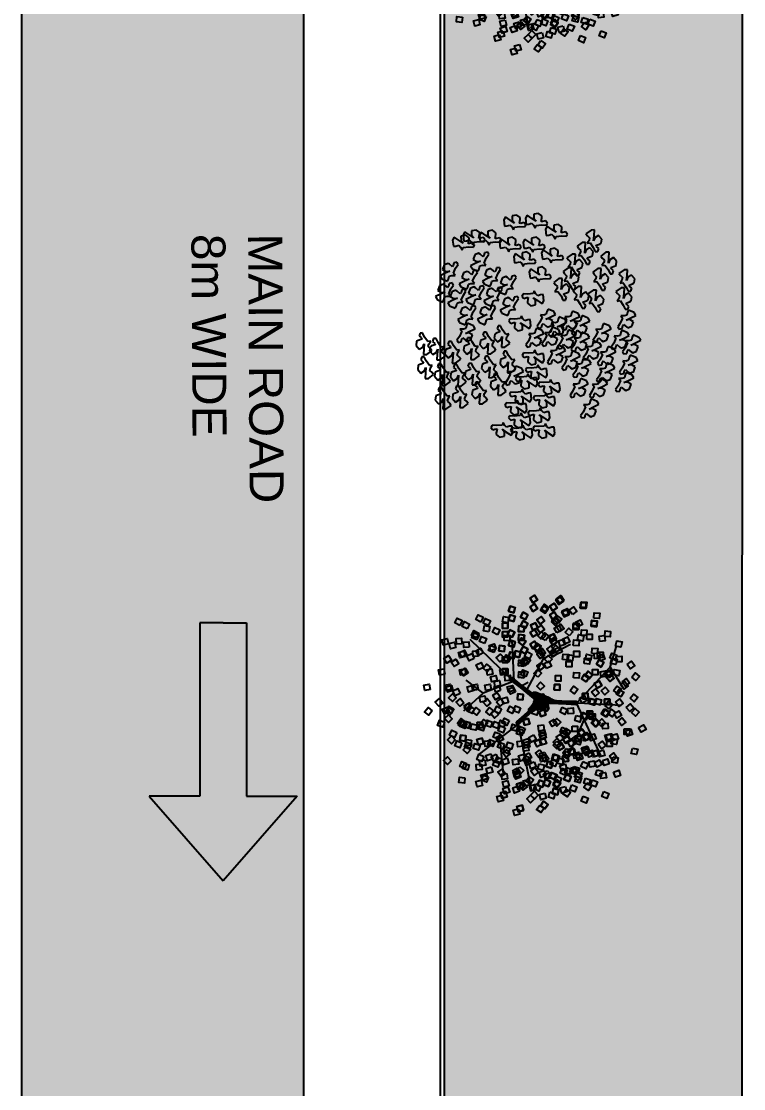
# Model space of a CAD drawing. Header units: inches. Extents: x -162 to 906, y 35 to 488.
# Drawn here: x 356.29 to 376.78, y 146.72 to 176.99 of the extents above; entities that cross this region are included whole.
import ezdxf

# ---------------------------------------------------------------- set-up
doc = ezdxf.new("R2010")
doc.units = ezdxf.units.IN
doc.header["$LTSCALE"] = 0.02
doc.header["$MEASUREMENT"] = 0
for name, color, linetype, true_color in [('FURN', 7, 'Continuous', 0xff4000), ('green bed', 7, 'Continuous', 0x145200), ('main rooad', 250, 'Continuous', 0x333333), ('PLANTS', 7, 'Continuous', 0x218500), ('ROADS', 7, 'Continuous', 0x595959), ('text', 7, 'Continuous', 0xd1d1d1), ('TREE', 7, 'Continuous', 0x00fa00), ('walls', 7, 'Continuous', 0x614d9d)]:
    doc.layers.add(name, color=color, linetype=linetype, true_color=true_color)
doc.styles.get("Standard").update_dxf_attribs({"font": 'arial.ttf'})

# ---------------------------------------------------------------- blocks, each defined once
blk = doc.blocks.new('3DLF-S')
at = {"color": 3}
blk.add_3dface([(0, 0), (-4, -4, -4), (0, -8, -8), (4, -4, -4)], dxfattribs=at)
blk = doc.blocks.new('3DLFS-S')
at = {"color": 92}
for p, rotation in [((-7.2, 0.2, 10.5), 338.5232090204596), ((-21.8, -8.2, -0.5), 330.9453959009229), ((11.5, -2.2, 8.5), 25.76932762433872), ((28, -11.6, 2.5), 29.93151184050779), ((-11.2, -21.8), 349.3803447238449), ((11, -25.7, 1), 29.93151184050779)]:
    blk.add_blockref('3DLF-S', p, dxfattribs=dict(at, rotation=rotation))
blk.add_blockref('3DLF-S', (-1.8, -11.4, 4.8), dxfattribs=at)
blk = doc.blocks.new('T48')
at = {"color": 10, "extrusion": (6.99446e-33, -1, -1.83772e-16)}
for p, q in [((-0.0984, 0.0995, 0.6032), (-0.0413, 0.3873, 0.7588)), ((-0.1789, 0.1693, 0.6646), (-0.164, 0.3196, 0.8033)), ((-0.0984, 0.0995, 0.5958), (-0.2688, 0.2307, 0.725)), ((0.1651, 0.0063, 0.4593), (0.3567, 0.0169, 0.5895))]:
    blk.add_line(p, q, dxfattribs=at)
at = {"color": 10}
for p, q in [((0.1566, 0.0063, 0.4614), (0.2635, 0.2371, 0.6022)), ((0.1916, 0.0783, 0.5027), (0.1238, 0.2318, 0.5027)), ((-0.2519, -0.036, 0.508), (-0.3387, 0.0423, 0.5387)), ((0.1598, 0.0063, 0.4614), (0.3059, -0.1503, 0.6022)), ((-0.254, -0.0381, 0.5122), (-0.3271, -0.0931, 0.6011)), ((-0.12, -0.0885, 0.417), (-0.2519, -0.036, 0.508)), ((-0.0624, -0.0466, 0.3387), (0.0148, -0.1905, 0.3598)), ((-0.1168, -0.0885, 0.417), (-0.1253, -0.2699, 0.5122)), ((0.3059, -0.1503, 0.6022), (0.3641, -0.0582, 0.653)), ((-0.3111, -0.2741, 0.6445), (-0.1333, -0.1027, 0.4233)), ((0.3059, -0.1503, 0.6022), (0.3344, -0.2434, 0.6382)), ((0.0148, -0.1905, 0.3598), (0.0011, -0.2275, 0.4117)), ((0.0148, -0.1905, 0.3598), (0.1323, -0.2519, 0.3598))]:
    blk.add_line(p, q, dxfattribs=at)
at = {"color": 10, "extrusion": (1, 0, 0)}
blk.add_line((-0.0544, -0.0836, 0.4307), (-0.0929, -0.0624, 0.6985), dxfattribs=at)
at = {"color": 10}
blk.add_lwpolyline([(0.0317, 0.0392, -0.117832), (0.0349, 0.0351, -0.109862), (0.036, 0.0296, -0.036437), (0.0354, 0.0234, -0.034184), (0.0339, 0.0169, -0.070317), (0.0317, 0.0123, 0.121404), (0.0307, 0.0095, 0.105675), (0.0309, 0.0078, 0.10563), (0.0317, 0.0063, 0.11787), (0.034, 0.0048, 0.050289), (0.0402, 0.0032, 0.018663), (0.0459, 0.0025, 0.01497), (0.0529, 0.0021, 0.087147), (0.0578, 0.0029, -0.118281), (0.0614, 0.0032, -0.325615), (0.0642, 0.0004, -0.326103), (0.0624, -0.0032, -0.032273), (0.0591, -0.0046, 0.027106), (0.055, -0.0063, 0.002318), (0.0467, -0.0105, 0.008478), (0.0444, -0.0116, 0.036344), (0.042, -0.0132, -0.022039), (0.0381, -0.0159, -0.092744), (0.0318, -0.0183, 0.069203), (0.0233, -0.0212, 0.147866), (0.0177, -0.0264, -0.172152), (0.0127, -0.0307, -0.132721), (0.0065, -0.0313, 0.108842), (-0.0011, -0.0317, 0.053805), (-0.0066, -0.0339, -0.040641), (-0.0138, -0.037, -0.081395), (-0.0294, -0.0396, -0.221332), (-0.0349, -0.037, -0.079922), (-0.0366, -0.0342, -0.108313), (-0.037, -0.0317, -0.048517), (-0.0366, -0.0289, -0.02389), (-0.0349, -0.0233, -0.137674), (-0.0294, -0.0155, 0.264867), (-0.0275, -0.0106, 0.017693), (-0.028, -0.0077, 0.00755), (-0.0296, -0.0011, 0.004346), (-0.0318, 0.0072, 0.010497), (-0.0328, 0.0106, 0.070056), (-0.0345, 0.0141, 0.023562), (-0.0413, 0.0233, 0.090241), (-0.0474, 0.0285, -0.118501), (-0.0519, 0.0328, -0.08154), (-0.0529, 0.0353, -0.126697), (-0.0529, 0.037, -0.215241), (-0.0518, 0.0384, -0.116434), (-0.0487, 0.0392, -0.22855), (-0.0456, 0.0377, 0.214017), (-0.0423, 0.036, 0.07524), (-0.0392, 0.0363, 0.190759), (-0.0381, 0.037, 0.274563), (-0.038, 0.0385, -0.2385), (-0.0381, 0.0402, -0.087445), (-0.0371, 0.0416, -0.110244), (-0.036, 0.0423, -0.136741), (-0.0342, 0.0425, -0.06456), (-0.0307, 0.0413, -0.144236), (-0.0272, 0.038, 0.201708), (-0.0243, 0.036, 0.026586), (-0.0197, 0.0351, -0.015616), (-0.0116, 0.0339, -0.012911), (-0.0034, 0.0321, 0.016293), (0.0032, 0.0307, 0.100723), (0.0087, 0.0308, 0.063874), (0.0169, 0.0339, 0.158892), (0.0202, 0.0372, -0.171356), (0.0233, 0.0402, -0.140353), (0.0277, 0.0409, -0.14068)], format="xyb", close=True, dxfattribs=at)
blk.add_circle((0, 0, 0.0593), 0.0169, dxfattribs=at)
at = {"color": 10, "extrusion": (0.668965, 4.71754e-17, 0.743294)}
blk.add_circle((0.0067, 0.1929, 0.4486), 0.00635, dxfattribs=at)
at = {"color": 92, "xscale": 0.00423333291, "yscale": 0.00423333291, "zscale": 0.00423333291}
for p, rotation in [((-0.0512, 0.3634, 0.4773), 180), ((-0.0347, 0.3469, 0.5778), 180), ((0.2193, 0.2927, 0.6911), 127.0355451173859), ((-0.2751, 0.2492, 0.5313), 241.10908773184), ((-0.1257, 0.2737, 0.7715), 217.0355451173859), ((0.0646, 0.2942, 0.7715), 180), ((0.0532, 0.2187, 0.4392), 127.0355451173859), ((0.1697, 0.2419, 0.5345), 127.0355451173859), ((-0.2217, 0.214, 0.6223), 217.0355451173859), ((-0.0766, 0.2087, 0.5239), 217.0355451173859), ((-0.0983, 0.239, 0.6773), 180), ((0.0212, 0.2561, 0.581), 180), ((0.0782, 0.1863, 0.8901), 127.0355451173859), ((0.0824, 0.1895, 0.3736), 127.0355451173859), ((0.1019, 0.2041, 0.7334), 127.0355451173859), ((0.1566, 0.2654, 0.6181), 180), ((-0.0313, 0.1487, 0.9155), 217.0355451173859), ((-0.2004, 0.1285, 0.6773), 217.0355451173859), ((-0.056, 0.1294, 0.5408), 217.0355451173859), ((0.3278, 0.115, 0.6159), 116.7371100578059), ((-0.2706, 0.0643, 0.3937), 241.10908773184), ((0.0356, 0.06, 0.8699), 217.0355451173859), ((0.0646, 0.127, 0.8805), 180), ((0.0646, 0.1143, 0.3831), 180), ((0.1746, 0.1016, 0.8901), 90), ((0.1799, 0.1016, 0.3736), 90), ((0.2043, 0.1016, 0.7334), 90), ((-0.2856, 0.0738, 0.6742), 260.280514680602), ((0.2753, 0.0475, 0.4286), 105.1767250495332), ((-0.1363, 0.0536, 0.6773), 274.426310174705), ((0.0646, 0.0265, 0.8699), 180), ((0.1228, -0.0191, 0.6773), 105.1767250495332), ((-0.3807, 0.0017, 0.5165), 274.426310174705), ((-0.2887, 0.0017, 0.8181), 274.426310174705), ((-0.1701, 0.0017, 0.454), 274.426310174705), ((-0.1119, 0.0017, 0.9165), 274.426310174705), ((0.188, -0.0842, 0.6551), 105.1767250495332), ((0.24, -0.0892, 0.7673), 68.14117993214732), ((-0.0904, -0.066, 0.9165), 311.4618552920909), ((0.2855, -0.0824, 0.5175), 54.73338241883649), ((0.0168, -0.0972, 0.8329), 19.52835435071045), ((0.2622, -0.1654, 0.5673), 68.14117993214732), ((-0.2315, -0.1725, 0.8181), 311.4618552920909), ((-0.0451, -0.1141, 0.7705), 342.4928092333245), ((-0.305, -0.2279, 0.5165), 311.4618552920909), ((-0.2725, -0.2122, 0.6456), 311.4618552920909), ((-0.1488, -0.2181, 0.453), 294.8881552746311), ((-0.0451, -0.166, 0.9017), 342.4928092333245), ((0.0639, -0.1597, 0.9017), 19.52835435071045), ((0.0694, -0.1975, 0.4646), 28.35728449507812), ((-0.0635, -0.1995, 0.4646), 351.3217393776923), ((0.0977, -0.2045, 0.6371), 19.52835435071045), ((-0.0451, -0.2782, 0.6371), 342.4928092333245), ((0.1544, -0.2796, 0.7345), 19.52835435071045), ((-0.0451, -0.3163, 0.7345), 342.4928092333245), ((0.0947, -0.3242, 0.635), 19.52835435071045), ((0.0952, -0.3294, 0.508), 20.68147253157148)]:
    blk.add_blockref('3DLFS-S', p, dxfattribs=dict(at, rotation=rotation))
at = {"xscale": 0.00423333291, "yscale": 0.00423333291, "zscale": 0.00423333291}
for p, rotation in [((-0.0783, -0.0074, 0.9843), 319.1446237411043), ((0.0603, -0.0508, 0.9843), 46.3875157474432)]:
    blk.add_blockref('3DLF-S', p, dxfattribs=dict(at, rotation=rotation))
blk.add_blockref('3DLF-S', (0, -0.0508, 0.9843), dxfattribs=at)
at = {"color": 10}
mesh = blk.add_polymesh((2, 36), dxfattribs=dict(at, n_close=True))
for k, corner in enumerate([(-0.0046, 0.0044, 0.2678), (-0.0035, 0.0053, 0.2678), (-0.0022, 0.0061, 0.2678), (-0.0009, 0.0067, 0.2678), (0.0006, 0.007, 0.2678), (0.0021, 0.007, 0.2678), (0.0035, 0.0068, 0.2678), (0.0049, 0.0063, 0.2678), (0.0062, 0.0056, 0.2678), (0.0074, 0.0047, 0.2678), (0.0083, 0.0036, 0.2678), (0.0091, 0.0023, 0.2678), (0.0097, 0.0009, 0.2678), (0.0099, -0.0005, 0.2678), (0.01, -0.002, 0.2678), (0.0098, -0.0034, 0.2678), (0.0093, -0.0048, 0.2678), (0.0086, -0.0061, 0.2678), (0.0077, -0.0073, 0.2678), (0.0066, -0.0083, 0.2678), (0.0053, -0.009, 0.2678), (0.0039, -0.0096, 0.2678), (0.0025, -0.0099, 0.2678), (0.001, -0.0099, 0.2678), (-0.0004, -0.0097, 0.2678), (-0.0018, -0.0092, 0.2678), (-0.0031, -0.0085, 0.2678), (-0.0043, -0.0076, 0.2678), (-0.0053, -0.0065, 0.2678), (-0.006, -0.0052, 0.2678), (-0.0066, -0.0039, 0.2678), (-0.0069, -0.0024, 0.2678), (-0.0069, -0.0009, 0.2678), (-0.0067, 0.0005, 0.2678), (-0.0062, 0.0019, 0.2678), (-0.0055, 0.0032, 0.2678), (-0.0963, 0.0992, 0.5969), (-0.0957, 0.0985, 0.5976), (-0.0954, 0.0978, 0.5983), (-0.0951, 0.0969, 0.599), (-0.0951, 0.096, 0.5996), (-0.0952, 0.095, 0.6001), (-0.0955, 0.094, 0.6006), (-0.0959, 0.0931, 0.6009), (-0.0965, 0.0922, 0.6011), (-0.0972, 0.0913, 0.6011), (-0.098, 0.0906, 0.6011), (-0.0989, 0.0899, 0.6009), (-0.0999, 0.0894, 0.6006), (-0.1008, 0.0891, 0.6001), (-0.1018, 0.0889, 0.5996), (-0.1027, 0.0889, 0.599), (-0.1036, 0.0891, 0.5983), (-0.1043, 0.0894, 0.5976), (-0.105, 0.0899, 0.5969), (-0.1055, 0.0906, 0.5961), (-0.1059, 0.0913, 0.5954), (-0.1061, 0.0922, 0.5948), (-0.1062, 0.0931, 0.5942), (-0.1061, 0.0941, 0.5936), (-0.1058, 0.0951, 0.5932), (-0.1053, 0.096, 0.5929), (-0.1048, 0.0969, 0.5927), (-0.1041, 0.0978, 0.5926), (-0.1032, 0.0985, 0.5927), (-0.1024, 0.0992, 0.5929), (-0.1014, 0.0997, 0.5932), (-0.1004, 0.1, 0.5936), (-0.0995, 0.1002, 0.5942), (-0.0986, 0.1002, 0.5948), (-0.0977, 0.1, 0.5954), (-0.0969, 0.0997, 0.5961)]):
    mesh.set_mesh_vertex(divmod(k, 36), corner)
mesh = blk.add_polymesh((2, 36), dxfattribs=dict(at, n_close=True))
for k, corner in enumerate([(-0.0047, -0.0042, 0.2678), (-0.0056, -0.0031, 0.2678), (-0.0063, -0.0017, 0.2678), (-0.0067, -0.0003, 0.2678), (-0.0069, 0.0011, 0.2678), (-0.0068, 0.0026, 0.2678), (-0.0065, 0.004, 0.2678), (-0.0059, 0.0054, 0.2678), (-0.0051, 0.0066, 0.2678), (-0.0041, 0.0077, 0.2678), (-0.0029, 0.0086, 0.2678), (-0.0016, 0.0093, 0.2678), (-0.0002, 0.0097, 0.2678), (0.0013, 0.0099, 0.2678), (0.0028, 0.0098, 0.2678), (0.0042, 0.0095, 0.2678), (0.0056, 0.0089, 0.2678), (0.0068, 0.0081, 0.2678), (0.0079, 0.0071, 0.2678), (0.0088, 0.0059, 0.2678), (0.0094, 0.0046, 0.2678), (0.0099, 0.0032, 0.2678), (0.01, 0.0017, 0.2678), (0.01, 0.0002, 0.2678), (0.0096, -0.0012, 0.2678), (0.009, -0.0026, 0.2678), (0.0082, -0.0038, 0.2678), (0.0072, -0.0049, 0.2678), (0.0061, -0.0058, 0.2678), (0.0047, -0.0064, 0.2678), (0.0033, -0.0069, 0.2678), (0.0019, -0.007, 0.2678), (0.0004, -0.007, 0.2678), (-0.0011, -0.0066, 0.2678), (-0.0024, -0.0061, 0.2678), (-0.0036, -0.0053, 0.2678), (-0.1348, -0.0955, 0.4233), (-0.1341, -0.0951, 0.4241), (-0.1334, -0.0948, 0.4248), (-0.1325, -0.0946, 0.4254), (-0.1316, -0.0946, 0.426), (-0.1306, -0.0948, 0.4266), (-0.1297, -0.0952, 0.427), (-0.1287, -0.0957, 0.4273), (-0.1279, -0.0963, 0.4275), (-0.1271, -0.0971, 0.4276), (-0.1264, -0.098, 0.4275), (-0.1258, -0.0989, 0.4273), (-0.1254, -0.0999, 0.427), (-0.1252, -0.1009, 0.4266), (-0.1251, -0.1019, 0.426), (-0.1251, -0.1028, 0.4254), (-0.1254, -0.1036, 0.4248), (-0.1258, -0.1044, 0.4241), (-0.1263, -0.105, 0.4233), (-0.127, -0.1055, 0.4226), (-0.1278, -0.1058, 0.4219), (-0.1287, -0.1059, 0.4212), (-0.1296, -0.1059, 0.4206), (-0.1305, -0.1057, 0.4201), (-0.1315, -0.1054, 0.4196), (-0.1324, -0.1049, 0.4193), (-0.1333, -0.1042, 0.4191), (-0.1341, -0.1034, 0.4191), (-0.1348, -0.1026, 0.4191), (-0.1353, -0.1016, 0.4193), (-0.1357, -0.1006, 0.4196), (-0.136, -0.0997, 0.4201), (-0.1361, -0.0987, 0.4206), (-0.136, -0.0978, 0.4212), (-0.1358, -0.0969, 0.4219), (-0.1354, -0.0962, 0.4226)]):
    mesh.set_mesh_vertex(divmod(k, 36), corner)
mesh = blk.add_polymesh((2, 36), dxfattribs=dict(at, n_close=True))
for k, corner in enumerate([(0.0169, 0, 0.0593), (0.0167, 0.0029, 0.0593), (0.0159, 0.0058, 0.0593), (0.0147, 0.0085, 0.0593), (0.013, 0.0109, 0.0593), (0.0109, 0.013, 0.0593), (0.0085, 0.0147, 0.0593), (0.0058, 0.0159, 0.0593), (0.0029, 0.0167, 0.0593), (0, 0.0169, 0.0593), (-0.0029, 0.0167, 0.0593), (-0.0058, 0.0159, 0.0593), (-0.0085, 0.0147, 0.0593), (-0.0109, 0.013, 0.0593), (-0.013, 0.0109, 0.0593), (-0.0147, 0.0085, 0.0593), (-0.0159, 0.0058, 0.0593), (-0.0167, 0.0029, 0.0593), (-0.0169, 0, 0.0593), (-0.0167, -0.0029, 0.0593), (-0.0159, -0.0058, 0.0593), (-0.0147, -0.0085, 0.0593), (-0.013, -0.0109, 0.0593), (-0.0109, -0.013, 0.0593), (-0.0085, -0.0147, 0.0593), (-0.0058, -0.0159, 0.0593), (-0.0029, -0.0167, 0.0593), (0, -0.0169, 0.0593), (0.0029, -0.0167, 0.0593), (0.0058, -0.0159, 0.0593), (0.0085, -0.0147, 0.0593), (0.0109, -0.013, 0.0593), (0.013, -0.0109, 0.0593), (0.0147, -0.0085, 0.0593), (0.0159, -0.0058, 0.0593), (0.0167, -0.0029, 0.0593), (0.0223, 0.0396), (0.015, 0.0329), (0.0052, 0.0305), (-0.0048, 0.0324), (-0.0147, 0.0344), (-0.0247, 0.0361), (-0.0327, 0.0421), (-0.0383, 0.0368), (-0.0474, 0.0389), (-0.0522, 0.0334), (-0.0448, 0.0267), (-0.0381, 0.0191), (-0.0328, 0.0105), (-0.0301, 0.0007), (-0.0278, -0.0091), (-0.0317, -0.0177), (-0.0361, -0.0268), (-0.0354, -0.0365), (-0.0263, -0.0395), (-0.0163, -0.0378), (-0.0068, -0.0341), (0.0028, -0.0311), (0.0128, -0.0306), (0.0199, -0.0236), (0.0288, -0.019), (0.0384, -0.0157), (0.047, -0.0103), (0.0561, -0.0059), (0.0642, -0.0006), (0.0566, 0.0025), (0.0465, 0.0024), (0.0365, 0.004), (0.031, 0.0108), (0.0348, 0.0202), (0.036, 0.0303), (0.0317, 0.0392)]):
    mesh.set_mesh_vertex(divmod(k, 36), corner)
mesh = blk.add_polymesh((2, 36), dxfattribs=dict(at, n_close=True))
for k, corner in enumerate([(0.0169, 0, 0.0593), (0.0167, 0.0029, 0.0593), (0.0159, 0.0058, 0.0593), (0.0147, 0.0085, 0.0593), (0.013, 0.0109, 0.0593), (0.0109, 0.013, 0.0593), (0.0085, 0.0147, 0.0593), (0.0058, 0.0159, 0.0593), (0.0029, 0.0167, 0.0593), (0, 0.0169, 0.0593), (-0.0029, 0.0167, 0.0593), (-0.0058, 0.0159, 0.0593), (-0.0085, 0.0147, 0.0593), (-0.0109, 0.013, 0.0593), (-0.013, 0.0109, 0.0593), (-0.0147, 0.0085, 0.0593), (-0.0159, 0.0058, 0.0593), (-0.0167, 0.0029, 0.0593), (-0.0169, 0, 0.0593), (-0.0167, -0.0029, 0.0593), (-0.0159, -0.0058, 0.0593), (-0.0147, -0.0085, 0.0593), (-0.013, -0.0109, 0.0593), (-0.0109, -0.013, 0.0593), (-0.0085, -0.0147, 0.0593), (-0.0058, -0.0159, 0.0593), (-0.0029, -0.0167, 0.0593), (0, -0.0169, 0.0593), (0.0029, -0.0167, 0.0593), (0.0058, -0.0159, 0.0593), (0.0085, -0.0147, 0.0593), (0.0109, -0.013, 0.0593), (0.013, -0.0109, 0.0593), (0.0147, -0.0085, 0.0593), (0.0159, -0.0058, 0.0593), (0.0167, -0.0029, 0.0593), (0.0116, 0, 0.2773), (0.0115, 0.002, 0.2773), (0.0109, 0.004, 0.2773), (0.0101, 0.0058, 0.2773), (0.0089, 0.0075, 0.2773), (0.0075, 0.0089, 0.2773), (0.0058, 0.0101, 0.2773), (0.004, 0.0109, 0.2773), (0.002, 0.0115, 0.2773), (0, 0.0116, 0.2773), (-0.002, 0.0115, 0.2773), (-0.004, 0.0109, 0.2773), (-0.0058, 0.0101, 0.2773), (-0.0075, 0.0089, 0.2773), (-0.0089, 0.0075, 0.2773), (-0.0101, 0.0058, 0.2773), (-0.0109, 0.004, 0.2773), (-0.0115, 0.002, 0.2773), (-0.0116, 0, 0.2773), (-0.0115, -0.002, 0.2773), (-0.0109, -0.004, 0.2773), (-0.0101, -0.0058, 0.2773), (-0.0089, -0.0075, 0.2773), (-0.0075, -0.0089, 0.2773), (-0.0058, -0.0101, 0.2773), (-0.004, -0.0109, 0.2773), (-0.002, -0.0115, 0.2773), (0, -0.0116, 0.2773), (0.002, -0.0115, 0.2773), (0.004, -0.0109, 0.2773), (0.0058, -0.0101, 0.2773), (0.0075, -0.0089, 0.2773), (0.0089, -0.0075, 0.2773), (0.0101, -0.0058, 0.2773), (0.0109, -0.004, 0.2773), (0.0115, -0.002, 0.2773)]):
    mesh.set_mesh_vertex(divmod(k, 36), corner)
mesh = blk.add_polymesh((2, 36), dxfattribs=dict(at, n_close=True))
for k, corner in enumerate([(0.0095, 0, 0.2741), (0.0094, 0.0015, 0.2741), (0.009, 0.0029, 0.2741), (0.0084, 0.0042, 0.2741), (0.0075, 0.0054, 0.2741), (0.0065, 0.0065, 0.2741), (0.0053, 0.0073, 0.2741), (0.004, 0.008, 0.2741), (0.0025, 0.0083, 0.2741), (0.0011, 0.0085, 0.2741), (-0.0004, 0.0083, 0.2741), (-0.0018, 0.008, 0.2741), (-0.0032, 0.0073, 0.2741), (-0.0044, 0.0065, 0.2741), (-0.0054, 0.0054, 0.2741), (-0.0063, 0.0042, 0.2741), (-0.0069, 0.0029, 0.2741), (-0.0073, 0.0015, 0.2741), (-0.0074, 0, 0.2741), (-0.0073, -0.0015, 0.2741), (-0.0069, -0.0029, 0.2741), (-0.0063, -0.0042, 0.2741), (-0.0054, -0.0054, 0.2741), (-0.0044, -0.0065, 0.2741), (-0.0032, -0.0073, 0.2741), (-0.0018, -0.008, 0.2741), (-0.0004, -0.0083, 0.2741), (0.0011, -0.0085, 0.2741), (0.0025, -0.0083, 0.2741), (0.004, -0.008, 0.2741), (0.0053, -0.0073, 0.2741), (0.0065, -0.0065, 0.2741), (0.0075, -0.0054, 0.2741), (0.0084, -0.0042, 0.2741), (0.009, -0.0029, 0.2741), (0.0094, -0.0015, 0.2741), (0.1567, 0.0131, 0.4625), (0.1559, 0.013, 0.4632), (0.1551, 0.0127, 0.4639), (0.1544, 0.0122, 0.4646), (0.1537, 0.0116, 0.4652), (0.1531, 0.0108, 0.4657), (0.1526, 0.0099, 0.4662), (0.1523, 0.0089, 0.4665), (0.1521, 0.0078, 0.4667), (0.152, 0.0067, 0.4667), (0.1521, 0.0056, 0.4667), (0.1523, 0.0046, 0.4665), (0.1526, 0.0036, 0.4662), (0.1531, 0.0027, 0.4657), (0.1537, 0.0019, 0.4652), (0.1544, 0.0012, 0.4646), (0.1551, 0.0008, 0.4639), (0.1559, 0.0005, 0.4632), (0.1567, 0.0004, 0.4625), (0.1576, 0.0005, 0.4617), (0.1583, 0.0008, 0.461), (0.1591, 0.0012, 0.4604), (0.1598, 0.0019, 0.4597), (0.1604, 0.0027, 0.4592), (0.1608, 0.0036, 0.4588), (0.1612, 0.0046, 0.4585), (0.1614, 0.0056, 0.4583), (0.1615, 0.0067, 0.4582), (0.1614, 0.0078, 0.4583), (0.1612, 0.0089, 0.4585), (0.1608, 0.0099, 0.4588), (0.1604, 0.0108, 0.4592), (0.1598, 0.0116, 0.4597), (0.1591, 0.0122, 0.4604), (0.1583, 0.0127, 0.461), (0.1576, 0.013, 0.4617)]):
    mesh.set_mesh_vertex(divmod(k, 36), corner)
blk = doc.blocks.new('TREE-0')
at = {"layer": 'PLANTS', "xscale": 43.21897731321276, "yscale": 43.21897731321276, "zscale": 43.21897731321276}
blk.add_blockref('T48', (1.26, -0.38), dxfattribs=at)
blk = doc.blocks.new('A$C333B0BB0')
at = {"layer": 'FURN', "xscale": 1.012499999999818, "yscale": 1.012499999999818, "zscale": 1.012499999999818}
blk.add_blockref('TREE-0', (21.2, 20.82, -39.92), dxfattribs=at)
blk = doc.blocks.new('BRANCHS', base_point=(1.4853, 0.588))
for p, q in [((1.5146, 0.6522), (1.4864, 0.6366)), ((1.5313, 0.6501), (1.5146, 0.6522)), ((1.5255, 0.6211), (1.5313, 0.6501)), ((1.4971, 0.6014), (1.4858, 0.588)), ((1.4864, 0.6366), (1.4921, 0.6254)), ((1.4921, 0.6254), (1.5019, 0.6135)), ((1.5019, 0.6135), (1.4971, 0.6014)), ((1.5199, 0.5964), (1.5255, 0.6211)), ((1.5292, 0.6122), (1.5199, 0.5964)), ((1.5487, 0.6203), (1.5292, 0.6122)), ((1.5622, 0.5996), (1.5487, 0.6203)), ((1.5568, 0.5791), (1.5622, 0.5996)), ((1.4858, 0.588), (1.5005, 0.5883)), ((1.5005, 0.5883), (1.5139, 0.5633)), ((1.5139, 0.5633), (1.5211, 0.5412)), ((1.5291, 0.572), (1.5482, 0.5759)), ((1.5308, 0.5654), (1.5291, 0.572)), ((1.5407, 0.5536), (1.5308, 0.5654)), ((1.5336, 0.5396), (1.5407, 0.5536)), ((1.5482, 0.5759), (1.5568, 0.5791)), ((1.5211, 0.5412), (1.5336, 0.5396))]:
    blk.add_line(p, q)
blk = doc.blocks.new('GI')
at = {"layer": 'TREE', "color": 114}
for p, xscale, yscale, zscale, rotation in [((-0.107, 1.567), 2.743199999999974, 2.743199999999974, 2.743199999999974, 60.00000000000104), ((-0.233, 1.364), 2.743199999999974, 2.743199999999974, 2.743199999999974, 60.00000000000104), ((0.161, 1.372), 2.743199999999974, 2.743199999999974, 2.743199999999974, 60.00000000000104), ((0.382, 1.499), 2.743199999999974, 2.743199999999974, 2.743199999999974, 60.00000000000104), ((0.658, 1.313), 2.743199999999974, 2.743199999999974, 2.743199999999974, 60.00000000000104), ((-0.851, 1.206), 2.743199999999974, 2.743199999999974, 2.743199999999974, 119.999999999999), ((-0.359, 1.119), 2.743199999999974, 2.743199999999974, 2.743199999999974, 60.00000000000104), ((0.019, 1.203), 2.743199999999974, 2.743199999999974, 2.743199999999974, 60.00000000000104), ((0.319, 1.068), 2.743199999999974, 2.743199999999974, 2.743199999999974, 60.00000000000104), ((0.484, 1.212), 2.743199999999974, 2.743199999999974, 2.743199999999974, 60.00000000000104), ((-1.048, 1.012), 2.743199999999974, 2.743199999999974, 2.743199999999974, 119.999999999999), ((-0.091, 1.034), 2.743199999999974, 2.743199999999974, 2.743199999999974, 60.00000000000104), ((-0.898, 0.928), 2.743199999999974, 2.743199999999974, 2.743199999999974, 119.999999999999), ((-0.725, 0.86), 2.743199999999974, 2.743199999999974, 2.743199999999974, 119.999999999999), ((-0.422, 0.84), 2.743199999999974, 2.743199999999974, 2.743199999999974, 60.00000000000104), ((-0.154, 0.789), 2.743199999999974, 2.743199999999974, 2.743199999999974, 60.00000000000104), ((0.201, 0.832), 2.743199999999974, 2.743199999999974, 2.743199999999974, 60.00000000000104), ((-1.221, 0.75), 2.743199999999974, 2.743199999999974, 2.743199999999974, 119.999999999999), ((-1.008, 0.674), 2.743199999999974, 2.743199999999974, 2.743199999999974, 119.999999999999), ((-0.646, 0.716), 2.743199999999974, 2.743199999999974, 2.743199999999974, 119.999999999999), ((0.545, 0.889), 2.743199999999888, 2.743199999999888, 2.743199999999888, 180), ((-0.527, 0.522), 2.743199999999974, 2.743199999999974, 2.743199999999974, 119.999999999999), ((-0.338, 0.72), 2.743199999999888, 2.743199999999888, 2.743199999999888, 180), ((-0.257, 0.544), 2.743199999999974, 2.743199999999974, 2.743199999999974, 60.00000000000104), ((0.122, 0.604), 2.743199999999974, 2.743199999999974, 2.743199999999974, 60.00000000000104), ((-0.89, 0.488), 2.743199999999974, 2.743199999999974, 2.743199999999974, 119.999999999999), ((0.074, 0.392), 2.743199999999974, 2.743199999999974, 2.743199999999974, 60.00000000000104), ((-0.78, 0.319), 2.743199999999974, 2.743199999999974, 2.743199999999974, 119.999999999999), ((-0.512, 0.336), 2.743199999999974, 2.743199999999974, 2.743199999999974, 119.999999999999), ((-0.322, 0.243), 2.743199999999974, 2.743199999999974, 2.743199999999974, 119.999999999999), ((-1.34, 0.171), 2.743199999999888, 2.743199999999888, 2.743199999999888, 180), ((-0.093, 0.171), 2.743199999999888, 2.743199999999888, 2.743199999999888, 180), ((0.167, 0.1), 2.743199999999974, 2.743199999999974, 2.743199999999974, 119.999999999999), ((-1.024, 0.112), 2.743199999999888, 2.743199999999888, 2.743199999999888, 180), ((-0.464, 0.078), 2.743199999999888, 2.743199999999888, 2.743199999999888, 180), ((1.394, 0.194), 2.743199999999974, 2.743199999999974, 2.743199999999974, 299.9999999999989), ((-1.19, -0.1), 2.743199999999888, 2.743199999999888, 2.743199999999888, 180), ((-0.827, -0.091), 2.743199999999888, 2.743199999999888, 2.743199999999888, 180), ((-0.653, -0.032), 2.743199999999888, 2.743199999999888, 2.743199999999888, 180), ((-0.22, -0.015), 2.743199999999888, 2.743199999999888, 2.743199999999888, 180), ((0.017, -0.117), 2.743199999999888, 2.743199999999888, 2.743199999999888, 180), ((1.362, 0.033), 2.743199999999974, 2.743199999999974, 2.743199999999974, 299.9999999999989), ((-0.385, -0.167), 2.743199999999888, 2.743199999999888, 2.743199999999888, 180), ((-0.164, -0.176), 2.743199999999888, 2.743199999999888, 2.743199999999888, 180), ((0.332, -0.255), 2.743199999999974, 2.743199999999974, 2.743199999999974, 119.999999999999), ((1.22, -0.144), 2.743199999999974, 2.743199999999974, 2.743199999999974, 299.9999999999989), ((-1.079, -0.311), 2.743199999999888, 2.743199999999888, 2.743199999999888, 180), ((-0.724, -0.353), 2.743199999999888, 2.743199999999888, 2.743199999999888, 180), ((-0.527, -0.294), 2.743199999999888, 2.743199999999888, 2.743199999999888, 180), ((-0.212, -0.37), 2.743199999999888, 2.743199999999888, 2.743199999999888, 180), ((0.392, -0.381), 2.743199999999974, 2.743199999999974, 2.743199999999974, 299.9999999999989), ((0.692, -0.339), 2.743199999999974, 2.743199999999974, 2.743199999999974, 299.9999999999989), ((0.976, -0.305), 2.743199999999974, 2.743199999999974, 2.743199999999974, 299.9999999999989), ((-1.347, -0.438), 2.743199999999888, 2.743199999999888, 2.743199999999888, 180), ((-0.906, -0.463), 2.743199999999888, 2.743199999999888, 2.743199999999888, 180), ((-0.346, -0.438), 2.743199999999888, 2.743199999999888, 2.743199999999888, 180), ((0.146, -0.471), 2.743199999999974, 2.743199999999974, 2.743199999999974, 240.0000000000011), ((-1.19, -0.632), 2.743199999999888, 2.743199999999888, 2.743199999999888, 180), ((-0.614, -0.607), 2.743199999999888, 2.743199999999888, 2.743199999999888, 180), ((-0.107, -0.615), 2.743199999999974, 2.743199999999974, 2.743199999999974, 240.0000000000011), ((0.495, -0.677), 2.743199999999974, 2.743199999999974, 2.743199999999974, 299.9999999999989), ((0.771, -0.567), 2.743199999999974, 2.743199999999974, 2.743199999999974, 299.9999999999989), ((1.181, -0.542), 2.743199999999974, 2.743199999999974, 2.743199999999974, 299.9999999999989), ((-0.992, -0.835), 2.743199999999888, 2.743199999999888, 2.743199999999888, 180), ((-0.843, -0.75), 2.743199999999888, 2.743199999999888, 2.743199999999888, 180), ((-0.272, -0.75), 2.743199999999974, 2.743199999999974, 2.743199999999974, 240.0000000000011), ((0.185, -0.665), 2.743199999999974, 2.743199999999974, 2.743199999999974, 240.0000000000011), ((1.015, -0.795), 2.743199999999974, 2.743199999999974, 2.743199999999974, 299.9999999999989), ((-0.677, -0.995), 2.743199999999888, 2.743199999999888, 2.743199999999888, 180), ((0.303, -0.826), 2.743199999999974, 2.743199999999974, 2.743199999999974, 240.0000000000011), ((0.724, -0.922), 2.743199999999974, 2.743199999999974, 2.743199999999974, 299.9999999999989), ((-0.485, -1.079), 2.743199999999974, 2.743199999999974, 2.743199999999974, 240.0000000000011), ((-0.075, -0.986), 2.743199999999974, 2.743199999999974, 2.743199999999974, 240.0000000000011), ((0.343, -1.037), 2.743199999999974, 2.743199999999974, 2.743199999999974, 240.0000000000011), ((0.035, -1.214), 2.743199999999974, 2.743199999999974, 2.743199999999974, 240.0000000000011), ((0.406, -1.24), 2.743199999999974, 2.743199999999974, 2.743199999999974, 240.0000000000011), ((-0.312, -1.265), 2.743199999999974, 2.743199999999974, 2.743199999999974, 240.0000000000011)]:
    blk.add_blockref('BRANCHS', p, dxfattribs=dict(at, xscale=xscale, yscale=yscale, zscale=zscale, rotation=rotation))
at = {"layer": 'TREE', "color": 114, "xscale": 2.743199999999888, "yscale": 2.743199999999888, "zscale": 2.743199999999888}
for p in [(0.542, 0.663), (0.81, 0.63), (0.984, 0.714), (0.377, 0.444), (1.173, 0.486), (0.692, 0.401), (0.921, 0.342), (0.526, 0.216), (0.282, 0.114), (0.755, 0.063), (1.023, 0.063), (0.534, -0.038)]:
    blk.add_blockref('BRANCHS', p, dxfattribs=at)
blk = doc.blocks.new('A$C1E446A63')
at = {"layer": 'PLANTS', "xscale": 4.725794034617138, "yscale": 4.725794034618957, "zscale": 4.725794034618929}
blk.add_blockref('GI', (10.464, 0.75), dxfattribs=at)

msp = doc.modelspace()

# ---------------------------------------------------------------- hatches: boundary and pattern name
h = msp.add_hatch(color=256)
h.dxf.hatch_style = 1
h.paths.add_polyline_path([(362.678, 159.931), (362.018, 159.931), (361.358, 159.931), (361.358, 155.015), (359.918, 155.015), (362.018, 152.617), (364.118, 155.015), (362.678, 155.015)])
at = {"layer": 'green bed'}
h = msp.add_hatch(dxfattribs=at)
h.set_pattern_fill('GRASS', color=98, scale=2)
edge = h.paths.add_edge_path()
edge.add_arc((544.362, -96.651), 162.994, 95.58947, 114.23944)
edge.add_line((477.444, 51.973), (477.444, 51.141))
edge.add_line((477.444, 51.141), (468.491, 51.141))
edge.add_line((468.491, 51.141), (468.491, 46.641))
edge.add_line((468.491, 46.641), (568.073, 46.641))
edge.add_line((568.073, 46.641), (568.073, 246.421))
edge.add_line((568.073, 246.421), (368.293, 246.421))
edge.add_line((368.293, 246.421), (368.293, 230.221))
edge.add_line((368.293, 230.221), (372.793, 230.221))
edge.add_line((372.793, 230.221), (372.793, 237.813))
edge.add_line((372.793, 237.813), (559.732, 237.813))
edge.add_line((559.732, 237.813), (559.732, 81.851))
edge.add_line((559.732, 81.851), (551.533, 81.851))
edge.add_arc((525.608, 94.093), 28.67, 275.7613, 334.722, ccw=False)
h = msp.add_hatch(dxfattribs=at)
h.set_pattern_fill('GRASS', color=98, scale=2)
h.paths.add_polyline_path([(376.754, 206.082), (372.793, 208.367), (372.793, 222.821), (368.293, 222.821), (368.293, 100.212), (372.793, 98.782), (372.793, 107.267), (372.791, 107.266, -0.001785), (372.893, 107.343), (372.893, 107.325), (376.706, 109.532)])
at = {"layer": 'main rooad'}
h = msp.add_hatch(color=256, dxfattribs=at)
h.dxf.hatch_style = 1
h.paths.add_polyline_path([(364.293, 185.786), (356.293, 185.786), (356.293, 132.48), (364.293, 132.48)])
h.paths.add_polyline_path([(361.358, 159.931), (362.018, 159.931), (362.678, 159.931), (362.678, 155.015), (364.118, 155.015), (362.018, 152.617), (359.918, 155.015), (361.358, 155.015)], flags=16)
h.paths.add_polyline_path([(368.183, 98.674, -0.53366), (364.293, 101.809), (364.293, 132.48), (356.293, 132.48), (356.293, 36.031, 0.414214), (357.793, 34.531), (382.678, 34.531), (377.25, 42.531), (365.793, 42.531, -0.414214), (364.293, 44.031), (364.293, 90.834, -0.481869), (368.183, 93.939)])
h.paths.add_polyline_path([(360.564, 171.296), (360.613, 163.164), (364.218, 163.185), (364.169, 171.317)], flags=24)

# ---------------------------------------------------------------- linework, layer by layer
for p, q in [((361.358, 159.931), (361.358, 155.015)), ((362.018, 159.931), (361.358, 159.931)), ((362.018, 159.931), (362.678, 159.931)), ((362.678, 159.931), (362.678, 155.015)), ((361.358, 155.015), (359.918, 155.015)), ((359.918, 155.015), (362.018, 152.617)), ((364.118, 155.015), (362.018, 152.617)), ((362.678, 155.015), (364.118, 155.015))]:
    msp.add_line(p, q)
at = {"layer": 'green bed'}
msp.add_line((376.754, 206.082), (376.706, 109.532), dxfattribs=at)
at = {"layer": 'PLANTS', "color": 3}
for points in [[(370.934, 160.581, 0.055), (370.851, 160.711, -0.055), (370.721, 160.628, 0.055), (370.804, 160.498, 0.164)], [(370.934, 160.335, -0.573), (370.851, 160.465, -0.682), (370.721, 160.382, -0.573), (370.804, 160.252, -0.464)], [(371.493, 160.353, 0.096), (371.409, 160.483, -0.014), (371.279, 160.4, 0.096), (371.362, 160.27, 0.205)], [(371.664, 160.543, -0.614), (371.573, 160.667, -0.723), (371.449, 160.576, -0.614), (371.539, 160.452, -0.505)], [(372.302, 160.338, -0.587), (372.314, 160.492, -0.696), (372.16, 160.504, -0.587), (372.148, 160.35, -0.478)], [(370.302, 160.36, 0.027), (370.155, 160.405, -0.082), (370.11, 160.257, 0.027), (370.257, 160.212, 0.136)], [(370.302, 160.114, -0.6), (370.155, 160.159, -0.71), (370.11, 160.011, -0.6), (370.257, 159.967, -0.491)], [(370.661, 160.158, 0.157), (370.524, 160.229, 0.048), (370.453, 160.092, 0.157), (370.59, 160.021, 0.266)], [(371.236, 160.326, -0.626), (371.11, 160.416, -0.736), (371.021, 160.29, -0.626), (371.146, 160.2, -0.517)], [(371.493, 160.107, -0.532), (371.409, 160.237, -0.641), (371.279, 160.154, -0.532), (371.362, 160.024, -0.423)], [(371.829, 160.165, -0.484), (371.762, 160.305, -0.594), (371.623, 160.238, -0.484), (371.689, 160.099, -0.375)], [(370.091, 159.929, 0.015), (369.937, 159.925, -0.094), (369.941, 159.77, 0.015), (370.095, 159.775, 0.124)], [(370.558, 159.826, 0.314), (370.405, 159.842, 0.205), (370.389, 159.689, 0.314), (370.542, 159.673, 0.423)], [(370.661, 159.912, -0.471), (370.524, 159.984, -0.58), (370.453, 159.847, -0.471), (370.59, 159.775, -0.362)], [(370.943, 159.787, -1.685), (370.88, 159.928, -1.794), (370.739, 159.866, -1.685), (370.801, 159.724, -1.576)], [(371.133, 159.984, 0.259), (371.041, 160.108, 0.15), (370.917, 160.015, 0.259), (371.01, 159.891, 0.368)], [(371.133, 159.738, -0.368), (371.041, 159.862, -0.478), (370.917, 159.77, -0.368), (371.01, 159.646, -0.259)], [(371.547, 159.962, -0.327), (371.434, 160.068, -0.437), (371.329, 159.955, -0.327), (371.442, 159.849, -0.218)], [(372.101, 159.742, -0.382), (372.102, 159.896, -0.491), (371.948, 159.897, -0.382), (371.947, 159.743, -0.273)], [(372.61, 159.82, -0.546), (372.622, 159.974, -0.655), (372.468, 159.986, -0.546), (372.456, 159.832, -0.437)], [(370.091, 159.683, -0.613), (369.937, 159.679, -0.722), (369.941, 159.525, -0.613), (370.095, 159.529, -0.504)], [(370.284, 159.665, -1.712), (370.145, 159.732, -1.822), (370.078, 159.593, -1.712), (370.217, 159.526, -1.603)], [(370.558, 159.58, -0.314), (370.405, 159.597, -0.423), (370.389, 159.443, -0.314), (370.542, 159.427, -0.205)], [(370.934, 159.612, 1.133), (370.851, 159.742, 1.023), (370.721, 159.659, 1.133), (370.804, 159.529, 1.242)], [(371.459, 159.476, -1.644), (371.397, 159.617, -1.753), (371.256, 159.555, -1.644), (371.318, 159.413, -1.535)], [(371.493, 159.384, 1.173), (371.409, 159.514, 1.064), (371.279, 159.431, 1.173), (371.362, 159.301, 1.283)], [(370.009, 159.272, -1.725), (369.856, 159.291, -1.834), (369.837, 159.138, -1.725), (369.99, 159.119, -1.616)], [(370.302, 159.391, 1.105), (370.155, 159.436, 0.996), (370.11, 159.288, 1.105), (370.257, 159.243, 1.214)], [(370.608, 159.41, -1.583), (370.483, 159.502, -1.692), (370.392, 159.378, -1.583), (370.516, 159.286, -1.474)], [(370.661, 159.189, 1.235), (370.524, 159.26, 1.126), (370.453, 159.123, 1.235), (370.59, 159.052, 1.344)], [(370.934, 159.278, 0.287), (370.851, 159.408, 0.177), (370.721, 159.325, 0.287), (370.804, 159.195, 0.396)], [(371.048, 159.166, -1.48), (370.976, 159.302, -1.59), (370.839, 159.23, -1.48), (370.911, 159.094, -1.371)], [(370.091, 158.96, 1.093), (369.937, 158.956, 0.984), (369.941, 158.802, 1.093), (370.095, 158.806, 1.202)], [(370.302, 159.057, 0.259), (370.155, 159.102, 0.15), (370.11, 158.954, 0.259), (370.257, 158.909, 0.368)], [(370.455, 159.098, -1.426), (370.306, 159.138, -1.535), (370.267, 158.989, -1.426), (370.416, 158.949, -1.317)], [(370.661, 158.855, 0.389), (370.524, 158.926, 0.28), (370.453, 158.789, 0.389), (370.59, 158.718, 0.498)], [(371.133, 159.015, 1.337), (371.041, 159.139, 1.228), (370.917, 159.046, 1.337), (371.01, 158.923, 1.446)], [(371.493, 159.05, 0.327), (371.409, 159.18, 0.218), (371.279, 159.097, 0.327), (371.362, 158.967, 0.437)], [(370.091, 158.626, 0.247), (369.937, 158.622, 0.138), (369.941, 158.467, 0.247), (370.095, 158.472, 0.356)], [(370.558, 158.857, 1.392), (370.405, 158.873, 1.283), (370.389, 158.72, 1.392), (370.542, 158.704, 1.501)], [(371.133, 158.681, 0.491), (371.041, 158.804, 0.382), (370.917, 158.712, 0.491), (371.01, 158.588, 0.6)], [(372.736, 158.677, -0.497), (372.816, 158.809, -0.606), (372.684, 158.889, -0.497), (372.604, 158.757, -0.388)], [(370.558, 158.523, 0.546), (370.405, 158.539, 0.437), (370.389, 158.386, 0.546), (370.542, 158.369, 0.655)], [(372.397, 158.339, -0.198), (372.494, 158.459, -0.307), (372.373, 158.556, -0.198), (372.277, 158.436, -0.089)], [(372.985, 158.266, -0.484), (373.102, 158.366, -0.594), (373.002, 158.484, -0.484), (372.885, 158.384, -0.375)], [(371.129, 158.137, 1.638), (371.02, 158.246, 1.529), (370.911, 158.137, 1.638), (371.02, 158.027, 1.747)], [(371.563, 158.024, 1.638), (371.567, 158.178, 1.529), (371.412, 158.182, 1.638), (371.409, 158.027, 1.747)], [(372.621, 158.073, -0.355), (372.755, 158.15, -0.464), (372.678, 158.284, -0.355), (372.544, 158.207, -0.246)], [(368.522, 157.913, -2.101), (368.411, 157.806, -2.21), (368.518, 157.695, -2.101), (368.629, 157.802, -1.992)], [(370.526, 157.902, 1.638), (370.372, 157.913, 1.529), (370.361, 157.759, 1.638), (370.515, 157.748, 1.747)], [(372.219, 157.77, -0.252), (372.373, 157.781, -0.362), (372.362, 157.935, -0.252), (372.208, 157.924, -0.143)], [(372.83, 157.615, -0.457), (372.984, 157.615, -0.566), (372.984, 157.769, -0.457), (372.83, 157.769, -0.348)], [(368.955, 157.634, -1.938), (368.852, 157.519, -2.047), (368.967, 157.416, -1.938), (369.07, 157.531, -1.828)], [(370.976, 157.417, 1.133), (371.027, 157.271, 1.023), (371.173, 157.322, 1.133), (371.122, 157.468, 1.242)], [(372.336, 157.268, -0.416), (372.49, 157.268, -0.525), (372.491, 157.422, -0.416), (372.336, 157.423, -0.307)], [(368.409, 157.321, -2.142), (368.298, 157.214, -2.251), (368.405, 157.102, -2.142), (368.516, 157.21, -2.033)], [(368.877, 157.136, -2.04), (368.835, 156.988, -2.149), (368.983, 156.945, -2.04), (369.026, 157.093, -1.931)], [(369.223, 157.101, -1.883), (369.237, 156.948, -1.992), (369.391, 156.962, -1.883), (369.377, 157.116, -1.774)], [(370.523, 157.173, 0.969), (370.563, 157.024, 0.86), (370.712, 157.064, 0.969), (370.672, 157.213, 1.078)], [(371.375, 157.109, 1.03), (371.484, 157, 0.921), (371.593, 157.109, 1.03), (371.484, 157.218, 1.139)], [(370.987, 156.788, 0.928), (371.027, 156.639, 0.819), (371.176, 156.679, 0.928), (371.136, 156.828, 1.037)], [(371.656, 156.808, 0.901), (371.783, 156.721, 0.791), (371.87, 156.849, 0.901), (371.743, 156.936, 1.01)], [(368.75, 156.745, -2.169), (368.735, 156.591, -2.279), (368.889, 156.576, -2.169), (368.904, 156.73, -2.06)], [(369.214, 156.623, -2.182), (369.249, 156.472, -2.291), (369.399, 156.507, -2.182), (369.365, 156.657, -2.073)], [(371.553, 156.318, -1.59), (371.687, 156.394, -1.699), (371.611, 156.528, -1.59), (371.477, 156.452, -1.48)], [(371.993, 156.505, -1.889), (372.116, 156.598, -1.998), (372.023, 156.722, -1.889), (371.9, 156.629, -1.779)], [(372.071, 156.032, -1.876), (372.217, 156.081, -1.985), (372.168, 156.227, -1.876), (372.022, 156.178, -1.767)], [(371.176, 155.856, -1.644), (371.323, 155.809, -1.753), (371.37, 155.956, -1.644), (371.223, 156.003, -1.535)], [(371.662, 155.988, -1.747), (371.815, 156.01, -1.856), (371.793, 156.162, -1.747), (371.64, 156.141, -1.637)], [(371.684, 155.485, -1.849), (371.828, 155.427, -1.958), (371.885, 155.57, -1.849), (371.742, 155.628, -1.74)], [(370.337, 155.351, -0.75), (370.387, 155.206, -0.86), (370.533, 155.256, -0.75), (370.482, 155.402, -0.641)], [(370.932, 155.329, -0.696), (371.074, 155.267, -0.805), (371.136, 155.409, -0.696), (370.994, 155.47, -0.587)], [(371.097, 155.347, -1.808), (371.241, 155.289, -1.917), (371.298, 155.432, -1.808), (371.155, 155.49, -1.699)], [(369.883, 155.107, -0.914), (369.923, 154.958, -1.023), (370.072, 154.998, -0.914), (370.032, 155.148, -0.805)], [(370.735, 155.043, -0.853), (370.844, 154.934, -0.962), (370.953, 155.043, -0.853), (370.844, 155.152, -0.744)], [(371.347, 155.09, -0.995), (371.496, 155.048, -1.104), (371.538, 155.196, -0.995), (371.39, 155.238, -0.886)], [(370.347, 154.722, -0.955), (370.387, 154.573, -1.064), (370.536, 154.613, -0.955), (370.496, 154.762, -0.846)], [(371.016, 154.743, -0.982), (371.143, 154.655, -1.092), (371.231, 154.783, -0.982), (371.103, 154.87, -0.873)]]:
    msp.add_3dface(points, dxfattribs=at)
at = {"layer": 'ROADS'}
for p, q in [((356.293, 246.421), (356.293, 36.031)), ((364.293, 221.222), (364.293, 101.28))]:
    msp.add_line(p, q, dxfattribs=at)
at = {"layer": 'walls'}
for points in [[(368.183, 98.778), (368.183, 224.321)], [(368.293, 100.213), (368.293, 224.321)]]:
    msp.add_lwpolyline(points, dxfattribs=at)

# ---------------------------------------------------------------- block references
at = {"layer": 'PLANTS'}
for name, p, xscale, yscale, zscale, rotation in [('A$C333B0BB0', (367.638, 182.282, 1.283), -0.147312420580008, 0.147312420580008, 0.147312420580008, 180), ('A$C1E446A63', (373.86, 165.12, -13.402), 0.4312228586650521, 0.4312228586650521, 0.4312228586650521, 127.6929059308701), ('A$C333B0BB0', (367.709, 160.711, 1.283), -0.147312420580008, 0.147312420580008, 0.147312420580008, 180)]:
    msp.add_blockref(name, p, dxfattribs=dict(at, xscale=xscale, yscale=yscale, zscale=zscale, rotation=rotation))

# ---------------------------------------------------------------- texts
at = {"layer": 'text', "insert": (363.691, 170.973), "char_height": 0.9662, "attachment_point": 1, "rotation": 270.3454}
msp.add_mtext_dynamic_manual_height_columns('MAIN ROAD \\P8m WIDE', width=10.00238, gutter_width=1, heights=[0], dxfattribs=at)

doc.saveas('drawing.dxf')
